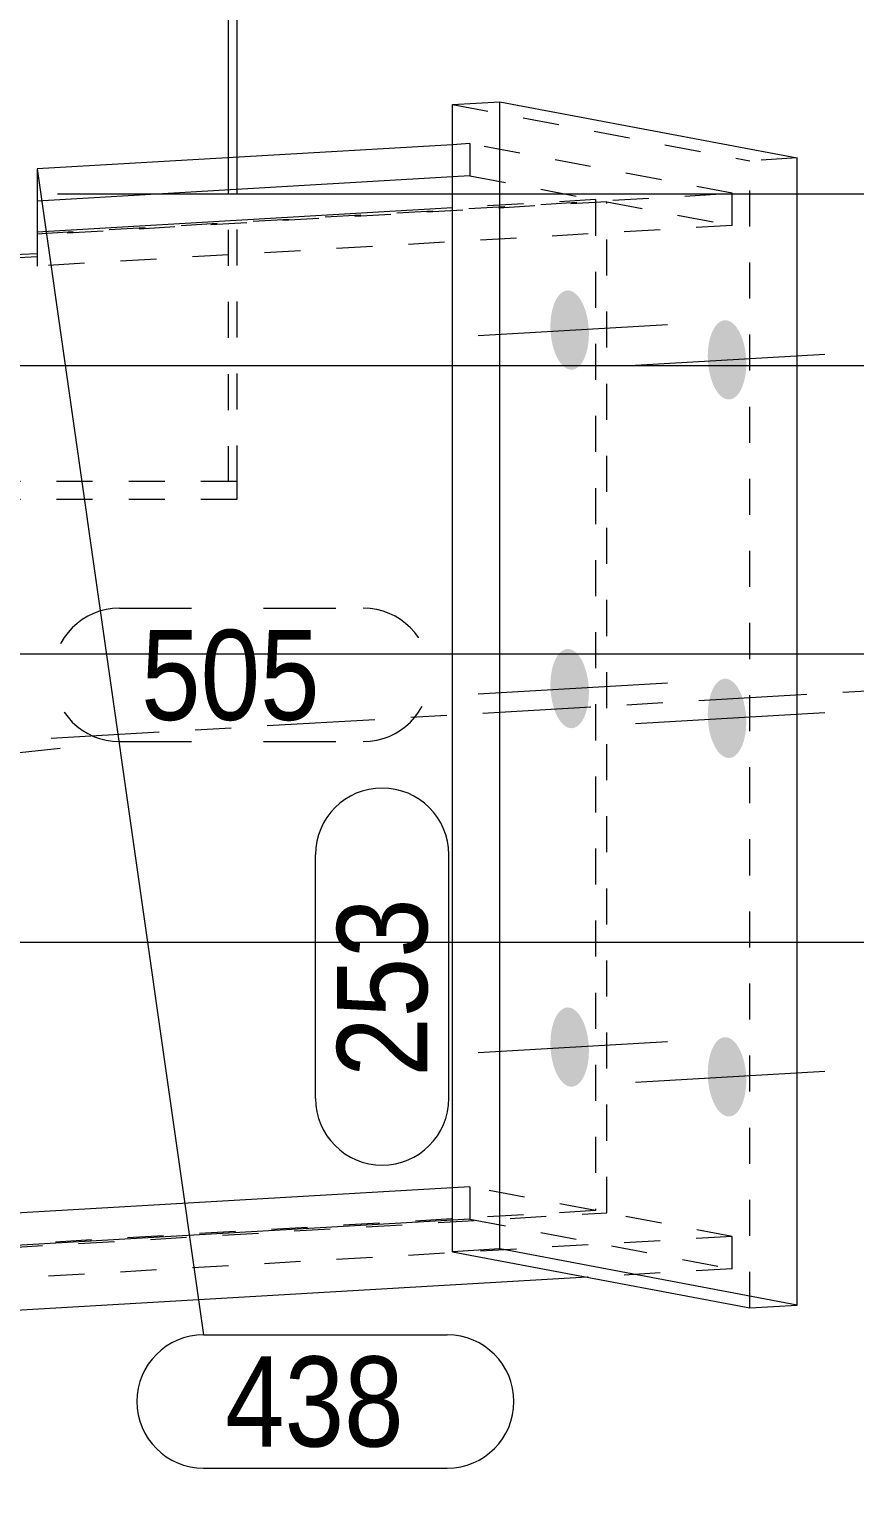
# Model space of a CAD drawing. Header units: millimetres. Extents: x 2 to 825, y 1 to 579.
# Drawn here: x 109.67 to 132.57, y 486.82 to 527.42 of the extents above; entities that cross this region are included whole.
import ezdxf

# ---------------------------------------------------------------- set-up
doc = ezdxf.new("R2010")
doc.units = ezdxf.units.MM
for name, pattern in [('XKITLINE00', [0]), ('XKITLINE01', [4, 1, -1, 1, -1]), ('XKITLINE02', [4, 2, -2]), ('XKITLINE03', [6, 3, -1, 1, -1])]:
    doc.linetypes.add(name, pattern=pattern)
for name, color, linetype, lineweight in [('Bolt', 3, 'Continuous', 0), ('Dimensions', 7, 'Continuous', 0), ('Part', 2, 'Continuous', 0), ('PartMark', 7, 'Continuous', 0)]:
    doc.layers.add(name, color=color, linetype=linetype, lineweight=lineweight)
doc.styles.add('ARIAL', font='ARIAL.TTF')

# ---------------------------------------------------------------- blocks, each defined once
blk = doc.blocks.new('*A43')
at = {"layer": 'Bolt'}
for points in [[(124.126, 519.094), (124.125, 519.147), (124.125, 519.201), (124.126, 519.254), (124.129, 519.307), (124.133, 519.36), (124.138, 519.411), (124.144, 519.462), (124.152, 519.512), (124.161, 519.561), (124.171, 519.609), (124.182, 519.655), (124.195, 519.7), (124.208, 519.743), (124.223, 519.785), (124.238, 519.825), (124.255, 519.863), (124.273, 519.9), (124.291, 519.934), (124.311, 519.966), (124.331, 519.996), (124.352, 520.024), (124.374, 520.05), (124.397, 520.073), (124.42, 520.094), (124.443, 520.112), (124.468, 520.128), (124.492, 520.141), (124.517, 520.152), (124.543, 520.16), (124.568, 520.166), (124.594, 520.169), (124.62, 520.169), (124.647, 520.166), (124.673, 520.161), (124.699, 520.153), (124.725, 520.143), (124.751, 520.13), (124.777, 520.115), (124.802, 520.097), (124.827, 520.076), (124.852, 520.053), (124.876, 520.028), (124.9, 520.001), (124.923, 519.971), (124.945, 519.939), (124.967, 519.905), (124.988, 519.869), (125.008, 519.831), (125.027, 519.791), (125.046, 519.749), (125.063, 519.706), (125.08, 519.661), (125.095, 519.615), (125.11, 519.568), (125.123, 519.519), (125.136, 519.469), (125.147, 519.419), (125.157, 519.367), (125.166, 519.315), (125.173, 519.262), (125.179, 519.209), (125.184, 519.155), (125.188, 519.101), (125.191, 519.047), (125.192, 518.993), (125.192, 518.94), (125.19, 518.886), (125.188, 518.834), (125.184, 518.781), (125.179, 518.73), (125.172, 518.679), (125.165, 518.629), (125.156, 518.58), (125.146, 518.532), (125.134, 518.486), (125.122, 518.441), (125.108, 518.398), (125.094, 518.356), (125.078, 518.316), (125.062, 518.277), (125.044, 518.241), (125.025, 518.207), (125.006, 518.175), (124.986, 518.144), (124.964, 518.117), (124.943, 518.091), (124.92, 518.068), (124.897, 518.047), (124.873, 518.029), (124.849, 518.013), (124.824, 517.999), (124.799, 517.989), (124.774, 517.981), (124.748, 517.975), (124.722, 517.972), (124.696, 517.972), (124.67, 517.975), (124.644, 517.98), (124.618, 517.987), (124.592, 517.998), (124.566, 518.011), (124.54, 518.026), (124.515, 518.044), (124.49, 518.065), (124.465, 518.087), (124.441, 518.113), (124.417, 518.14), (124.394, 518.17), (124.372, 518.202), (124.35, 518.236), (124.329, 518.272), (124.309, 518.31), (124.289, 518.35), (124.271, 518.392), (124.253, 518.435), (124.237, 518.479), (124.221, 518.526), (124.207, 518.573), (124.193, 518.622), (124.181, 518.671), (124.17, 518.722), (124.16, 518.774), (124.151, 518.826), (124.144, 518.879), (124.137, 518.932), (124.132, 518.986), (124.128, 519.04)], [(128.493, 518.268), (128.491, 518.322), (128.491, 518.376), (128.493, 518.429), (128.495, 518.482), (128.499, 518.534), (128.504, 518.586), (128.511, 518.637), (128.519, 518.687), (128.527, 518.735), (128.538, 518.783), (128.549, 518.829), (128.561, 518.874), (128.575, 518.918), (128.589, 518.96), (128.605, 519), (128.622, 519.038), (128.639, 519.074), (128.658, 519.109), (128.677, 519.141), (128.698, 519.171), (128.719, 519.199), (128.741, 519.224), (128.763, 519.248), (128.786, 519.269), (128.81, 519.287), (128.834, 519.303), (128.859, 519.316), (128.884, 519.327), (128.909, 519.335), (128.935, 519.34), (128.961, 519.343), (128.987, 519.343), (129.013, 519.341), (129.039, 519.336), (129.066, 519.328), (129.092, 519.318), (129.118, 519.305), (129.143, 519.289), (129.169, 519.271), (129.194, 519.251), (129.218, 519.228), (129.242, 519.203), (129.266, 519.175), (129.289, 519.145), (129.312, 519.113), (129.333, 519.079), (129.354, 519.043), (129.375, 519.005), (129.394, 518.965), (129.412, 518.924), (129.43, 518.881), (129.446, 518.836), (129.462, 518.79), (129.477, 518.742), (129.49, 518.694), (129.502, 518.644), (129.513, 518.593), (129.523, 518.542), (129.532, 518.489), (129.54, 518.437), (129.546, 518.383), (129.551, 518.33), (129.555, 518.276), (129.557, 518.222), (129.558, 518.168), (129.558, 518.114), (129.557, 518.061), (129.554, 518.008), (129.55, 517.956), (129.545, 517.904), (129.539, 517.853), (129.531, 517.803), (129.522, 517.754), (129.512, 517.707), (129.501, 517.66), (129.489, 517.616), (129.475, 517.572), (129.46, 517.53), (129.445, 517.49), (129.428, 517.452), (129.41, 517.416), (129.392, 517.381), (129.372, 517.349), (129.352, 517.319), (129.331, 517.291), (129.309, 517.265), (129.287, 517.242), (129.264, 517.221), (129.24, 517.203), (129.216, 517.187), (129.191, 517.174), (129.166, 517.163), (129.14, 517.155), (129.115, 517.15), (129.089, 517.147), (129.063, 517.147), (129.037, 517.149), (129.01, 517.154), (128.984, 517.162), (128.958, 517.172), (128.932, 517.185), (128.907, 517.201), (128.881, 517.219), (128.856, 517.239), (128.831, 517.262), (128.807, 517.287), (128.784, 517.315), (128.761, 517.345), (128.738, 517.377), (128.716, 517.411), (128.695, 517.447), (128.675, 517.485), (128.656, 517.524), (128.637, 517.566), (128.62, 517.609), (128.603, 517.654), (128.588, 517.7), (128.573, 517.748), (128.56, 517.796), (128.548, 517.846), (128.536, 517.897), (128.526, 517.948), (128.518, 518), (128.51, 518.053), (128.504, 518.107), (128.499, 518.16), (128.495, 518.214)], [(124.126, 509.149), (124.125, 509.203), (124.125, 509.256), (124.126, 509.31), (124.129, 509.363), (124.133, 509.415), (124.138, 509.467), (124.144, 509.517), (124.152, 509.567), (124.161, 509.616), (124.171, 509.664), (124.182, 509.71), (124.195, 509.755), (124.208, 509.798), (124.223, 509.84), (124.238, 509.88), (124.255, 509.919), (124.273, 509.955), (124.291, 509.989), (124.311, 510.022), (124.331, 510.052), (124.352, 510.08), (124.374, 510.105), (124.397, 510.128), (124.42, 510.149), (124.443, 510.168), (124.468, 510.183), (124.492, 510.197), (124.517, 510.207), (124.543, 510.215), (124.568, 510.221), (124.594, 510.224), (124.62, 510.224), (124.647, 510.221), (124.673, 510.216), (124.699, 510.209), (124.725, 510.198), (124.751, 510.185), (124.777, 510.17), (124.802, 510.152), (124.827, 510.132), (124.852, 510.109), (124.876, 510.083), (124.9, 510.056), (124.923, 510.026), (124.945, 509.994), (124.967, 509.96), (124.988, 509.924), (125.008, 509.886), (125.027, 509.846), (125.046, 509.805), (125.063, 509.761), (125.08, 509.717), (125.095, 509.67), (125.11, 509.623), (125.123, 509.574), (125.136, 509.525), (125.147, 509.474), (125.157, 509.422), (125.166, 509.37), (125.173, 509.317), (125.179, 509.264), (125.184, 509.21), (125.188, 509.156), (125.191, 509.103), (125.192, 509.049), (125.192, 508.995), (125.19, 508.942), (125.188, 508.889), (125.184, 508.836), (125.179, 508.785), (125.172, 508.734), (125.165, 508.684), (125.156, 508.635), (125.146, 508.587), (125.134, 508.541), (125.122, 508.496), (125.108, 508.453), (125.094, 508.411), (125.078, 508.371), (125.062, 508.333), (125.044, 508.296), (125.025, 508.262), (125.006, 508.23), (124.986, 508.2), (124.964, 508.172), (124.943, 508.146), (124.92, 508.123), (124.897, 508.102), (124.873, 508.084), (124.849, 508.068), (124.824, 508.055), (124.799, 508.044), (124.774, 508.036), (124.748, 508.03), (124.722, 508.027), (124.696, 508.027), (124.67, 508.03), (124.644, 508.035), (124.618, 508.043), (124.592, 508.053), (124.566, 508.066), (124.54, 508.081), (124.515, 508.099), (124.49, 508.12), (124.465, 508.143), (124.441, 508.168), (124.417, 508.195), (124.394, 508.225), (124.372, 508.257), (124.35, 508.291), (124.329, 508.327), (124.309, 508.365), (124.289, 508.405), (124.271, 508.447), (124.253, 508.49), (124.237, 508.535), (124.221, 508.581), (124.207, 508.628), (124.193, 508.677), (124.181, 508.727), (124.17, 508.777), (124.16, 508.829), (124.151, 508.881), (124.144, 508.934), (124.137, 508.987), (124.132, 509.041), (124.128, 509.095)], [(128.493, 508.323), (128.491, 508.377), (128.491, 508.431), (128.493, 508.484), (128.495, 508.537), (128.499, 508.589), (128.504, 508.641), (128.511, 508.692), (128.519, 508.742), (128.527, 508.791), (128.538, 508.838), (128.549, 508.885), (128.561, 508.93), (128.575, 508.973), (128.589, 509.015), (128.605, 509.055), (128.622, 509.093), (128.639, 509.129), (128.658, 509.164), (128.677, 509.196), (128.698, 509.226), (128.719, 509.254), (128.741, 509.28), (128.763, 509.303), (128.786, 509.324), (128.81, 509.342), (128.834, 509.358), (128.859, 509.371), (128.884, 509.382), (128.909, 509.39), (128.935, 509.395), (128.961, 509.398), (128.987, 509.398), (129.013, 509.396), (129.039, 509.391), (129.066, 509.383), (129.092, 509.373), (129.118, 509.36), (129.143, 509.344), (129.169, 509.326), (129.194, 509.306), (129.218, 509.283), (129.242, 509.258), (129.266, 509.23), (129.289, 509.201), (129.312, 509.169), (129.333, 509.134), (129.354, 509.098), (129.375, 509.06), (129.394, 509.021), (129.412, 508.979), (129.43, 508.936), (129.446, 508.891), (129.462, 508.845), (129.477, 508.798), (129.49, 508.749), (129.502, 508.699), (129.513, 508.648), (129.523, 508.597), (129.532, 508.545), (129.54, 508.492), (129.546, 508.438), (129.551, 508.385), (129.555, 508.331), (129.557, 508.277), (129.558, 508.223), (129.558, 508.169), (129.557, 508.116), (129.554, 508.063), (129.55, 508.011), (129.545, 507.959), (129.539, 507.908), (129.531, 507.858), (129.522, 507.81), (129.512, 507.762), (129.501, 507.716), (129.489, 507.671), (129.475, 507.627), (129.46, 507.585), (129.445, 507.545), (129.428, 507.507), (129.41, 507.471), (129.392, 507.436), (129.372, 507.404), (129.352, 507.374), (129.331, 507.346), (129.309, 507.321), (129.287, 507.297), (129.264, 507.277), (129.24, 507.258), (129.216, 507.242), (129.191, 507.229), (129.166, 507.218), (129.14, 507.21), (129.115, 507.205), (129.089, 507.202), (129.063, 507.202), (129.037, 507.204), (129.01, 507.209), (128.984, 507.217), (128.958, 507.227), (128.932, 507.24), (128.907, 507.256), (128.881, 507.274), (128.856, 507.294), (128.831, 507.317), (128.807, 507.342), (128.784, 507.37), (128.761, 507.4), (128.738, 507.432), (128.716, 507.466), (128.695, 507.502), (128.675, 507.54), (128.656, 507.58), (128.637, 507.621), (128.62, 507.664), (128.603, 507.709), (128.588, 507.755), (128.573, 507.803), (128.56, 507.851), (128.548, 507.901), (128.536, 507.952), (128.526, 508.003), (128.518, 508.056), (128.51, 508.108), (128.504, 508.162), (128.499, 508.215), (128.495, 508.269)], [(124.126, 499.204), (124.125, 499.258), (124.125, 499.311), (124.126, 499.365), (124.129, 499.418), (124.133, 499.47), (124.138, 499.522), (124.144, 499.573), (124.152, 499.622), (124.161, 499.671), (124.171, 499.719), (124.182, 499.765), (124.195, 499.81), (124.208, 499.854), (124.223, 499.895), (124.238, 499.935), (124.255, 499.974), (124.273, 500.01), (124.291, 500.044), (124.311, 500.077), (124.331, 500.107), (124.352, 500.135), (124.374, 500.16), (124.397, 500.184), (124.42, 500.204), (124.443, 500.223), (124.468, 500.239), (124.492, 500.252), (124.517, 500.263), (124.543, 500.271), (124.568, 500.276), (124.594, 500.279), (124.62, 500.279), (124.647, 500.277), (124.673, 500.272), (124.699, 500.264), (124.725, 500.253), (124.751, 500.241), (124.777, 500.225), (124.802, 500.207), (124.827, 500.187), (124.852, 500.164), (124.876, 500.139), (124.9, 500.111), (124.923, 500.081), (124.945, 500.049), (124.967, 500.015), (124.988, 499.979), (125.008, 499.941), (125.027, 499.901), (125.046, 499.86), (125.063, 499.817), (125.08, 499.772), (125.095, 499.726), (125.11, 499.678), (125.123, 499.63), (125.136, 499.58), (125.147, 499.529), (125.157, 499.478), (125.166, 499.425), (125.173, 499.372), (125.179, 499.319), (125.184, 499.265), (125.188, 499.212), (125.191, 499.158), (125.192, 499.104), (125.192, 499.05), (125.19, 498.997), (125.188, 498.944), (125.184, 498.892), (125.179, 498.84), (125.172, 498.789), (125.165, 498.739), (125.156, 498.69), (125.146, 498.643), (125.134, 498.596), (125.122, 498.551), (125.108, 498.508), (125.094, 498.466), (125.078, 498.426), (125.062, 498.388), (125.044, 498.351), (125.025, 498.317), (125.006, 498.285), (124.986, 498.255), (124.964, 498.227), (124.943, 498.201), (124.92, 498.178), (124.897, 498.157), (124.873, 498.139), (124.849, 498.123), (124.824, 498.11), (124.799, 498.099), (124.774, 498.091), (124.748, 498.085), (124.722, 498.083), (124.696, 498.082), (124.67, 498.085), (124.644, 498.09), (124.618, 498.098), (124.592, 498.108), (124.566, 498.121), (124.54, 498.136), (124.515, 498.154), (124.49, 498.175), (124.465, 498.198), (124.441, 498.223), (124.417, 498.251), (124.394, 498.28), (124.372, 498.312), (124.35, 498.346), (124.329, 498.382), (124.309, 498.42), (124.289, 498.46), (124.271, 498.502), (124.253, 498.545), (124.237, 498.59), (124.221, 498.636), (124.207, 498.683), (124.193, 498.732), (124.181, 498.782), (124.17, 498.832), (124.16, 498.884), (124.151, 498.936), (124.144, 498.989), (124.137, 499.042), (124.132, 499.096), (124.128, 499.15)], [(128.493, 498.378), (128.491, 498.432), (128.491, 498.486), (128.493, 498.539), (128.495, 498.592), (128.499, 498.645), (128.504, 498.696), (128.511, 498.747), (128.519, 498.797), (128.527, 498.846), (128.538, 498.893), (128.549, 498.94), (128.561, 498.985), (128.575, 499.028), (128.589, 499.07), (128.605, 499.11), (128.622, 499.148), (128.639, 499.185), (128.658, 499.219), (128.677, 499.251), (128.698, 499.281), (128.719, 499.309), (128.741, 499.335), (128.763, 499.358), (128.786, 499.379), (128.81, 499.397), (128.834, 499.413), (128.859, 499.426), (128.884, 499.437), (128.909, 499.445), (128.935, 499.451), (128.961, 499.453), (128.987, 499.454), (129.013, 499.451), (129.039, 499.446), (129.066, 499.438), (129.092, 499.428), (129.118, 499.415), (129.143, 499.4), (129.169, 499.382), (129.194, 499.361), (129.218, 499.338), (129.242, 499.313), (129.266, 499.285), (129.289, 499.256), (129.312, 499.224), (129.333, 499.19), (129.354, 499.154), (129.375, 499.116), (129.394, 499.076), (129.412, 499.034), (129.43, 498.991), (129.446, 498.946), (129.462, 498.9), (129.477, 498.853), (129.49, 498.804), (129.502, 498.754), (129.513, 498.704), (129.523, 498.652), (129.532, 498.6), (129.54, 498.547), (129.546, 498.494), (129.551, 498.44), (129.555, 498.386), (129.557, 498.332), (129.558, 498.278), (129.558, 498.225), (129.557, 498.171), (129.554, 498.118), (129.55, 498.066), (129.545, 498.014), (129.539, 497.964), (129.531, 497.914), (129.522, 497.865), (129.512, 497.817), (129.501, 497.771), (129.489, 497.726), (129.475, 497.682), (129.46, 497.641), (129.445, 497.601), (129.428, 497.562), (129.41, 497.526), (129.392, 497.492), (129.372, 497.459), (129.352, 497.429), (129.331, 497.401), (129.309, 497.376), (129.287, 497.353), (129.264, 497.332), (129.24, 497.313), (129.216, 497.298), (129.191, 497.284), (129.166, 497.274), (129.14, 497.265), (129.115, 497.26), (129.089, 497.257), (129.063, 497.257), (129.037, 497.259), (129.01, 497.264), (128.984, 497.272), (128.958, 497.283), (128.932, 497.295), (128.907, 497.311), (128.881, 497.329), (128.856, 497.349), (128.831, 497.372), (128.807, 497.398), (128.784, 497.425), (128.761, 497.455), (128.738, 497.487), (128.716, 497.521), (128.695, 497.557), (128.675, 497.595), (128.656, 497.635), (128.637, 497.676), (128.62, 497.72), (128.603, 497.764), (128.588, 497.81), (128.573, 497.858), (128.56, 497.907), (128.548, 497.956), (128.536, 498.007), (128.526, 498.059), (128.518, 498.111), (128.51, 498.164), (128.504, 498.217), (128.499, 498.271), (128.495, 498.324)]]:
    blk.add_hatch(color=3, dxfattribs=at).paths.add_polyline_path(points, flags=17)
at = {"layer": 'Bolt', "color": 3, "linetype": 'XKITLINE00', "lineweight": 0}
for p, q in [((122.123, 518.923), (127.369, 519.228)), ((126.489, 518.097), (131.736, 518.403)), ((122.123, 508.978), (127.369, 509.283)), ((126.489, 508.153), (131.736, 508.458)), ((122.123, 499.033), (127.369, 499.339)), ((126.489, 498.208), (131.736, 498.513))]:
    blk.add_line(p, q, dxfattribs=at)
blk = doc.blocks.new('*A46')
at = {"layer": 'Part', "color": 2, "linetype": 'XKITLINE00', "lineweight": 0}
for p, q in [((115.424, 534.82), (103.801, 534.82)), ((103.801, 534.82), (103.801, 523.846)), ((115.182, 534.82), (115.182, 523.851)), ((115.424, 534.82), (115.424, 523.865))]:
    blk.add_line(p, q, dxfattribs=at)
at = {"layer": 'Part', "color": 7, "linetype": 'XKITLINE01', "lineweight": 0}
for p, q in [((104.043, 514.87), (104.043, 534.82)), ((103.801, 523.846), (103.801, 514.87)), ((115.182, 523.851), (115.182, 514.87)), ((115.424, 523.865), (115.424, 514.87)), ((115.424, 514.87), (103.801, 514.87))]:
    blk.add_line(p, q, dxfattribs=at)
blk = doc.blocks.new('*A48')
at = {"layer": 'Part', "color": 7, "linetype": 'XKITLINE01', "lineweight": 0}
for p, q in [((115.424, 514.87), (94.196, 514.87)), ((94.196, 514.87), (94.196, 514.37)), ((94.196, 514.37), (94.196, 514.87)), ((104.043, 514.37), (104.043, 514.87)), ((107.196, 514.87), (107.196, 514.37)), ((107.196, 514.37), (107.196, 514.87)), ((115.424, 514.87), (115.424, 514.37)), ((115.424, 514.37), (94.196, 514.37))]:
    blk.add_line(p, q, dxfattribs=at)
blk = doc.blocks.new('*A57')
at = {"layer": 'Part', "color": 2, "linetype": 'XKITLINE00', "lineweight": 0}
for p, q in [((121.406, 524.213), (109.884, 523.543)), ((109.884, 523.543), (109.884, 521.19)), ((121.406, 523.318), (109.884, 522.648)), ((121.406, 522.458), (109.884, 521.787)), ((109.884, 521.19), (109.446, 521.165)), ((121.406, 495.274), (109.446, 494.578)), ((121.406, 494.379), (109.446, 493.683)), ((125.147, 492.797), (109.446, 491.884))]:
    blk.add_line(p, q, dxfattribs=at)
at = {"layer": 'Part', "color": 7, "linetype": 'XKITLINE01', "lineweight": 0}
for p, q in [((121.891, 524.242), (121.406, 524.213)), ((129.169, 522.866), (121.891, 524.242)), ((121.891, 524.242), (121.891, 523.347)), ((121.891, 523.347), (121.406, 523.318)), ((121.891, 523.347), (125.372, 522.689)), ((109.884, 521.743), (129.169, 522.866)), ((125.688, 522.629), (109.884, 521.709)), ((125.372, 522.689), (121.406, 522.458)), ((125.372, 522.689), (125.372, 494.644)), ((125.688, 494.584), (125.688, 522.629)), ((125.688, 522.629), (129.169, 521.971)), ((129.169, 521.971), (129.169, 522.866)), ((129.169, 521.971), (109.884, 520.848)), ((109.446, 521.165), (101.046, 520.676)), ((101.046, 520.598), (109.884, 521.112)), ((109.884, 521.19), (109.884, 520.848)), ((101.046, 520.676), (101.046, 491.395)), ((121.891, 495.302), (121.406, 495.274)), ((125.372, 494.644), (121.891, 495.302)), ((121.891, 495.302), (121.891, 494.407)), ((125.372, 494.644), (101.046, 493.228)), ((101.046, 493.15), (125.688, 494.584)), ((109.446, 494.578), (101.046, 494.089)), ((129.169, 493.926), (125.688, 494.584)), ((121.891, 494.407), (121.406, 494.379)), ((121.891, 494.407), (129.169, 493.031)), ((129.169, 493.926), (101.046, 492.29)), ((109.446, 493.683), (101.046, 493.194)), ((129.169, 493.031), (129.169, 493.926)), ((129.169, 493.031), (125.147, 492.797)), ((109.446, 491.884), (101.046, 491.395))]:
    blk.add_line(p, q, dxfattribs=at)
at = {"layer": 'Part', "color": 7, "linetype": 'XKITLINE03', "lineweight": 0}
blk.add_line((92.302, 506.703), (134.274, 509.145), dxfattribs=at)
blk = doc.blocks.new('*A59')
at = {"layer": 'Part', "color": 2, "linetype": 'XKITLINE00', "lineweight": 0}
for p, q in [((121.406, 525.328), (122.718, 525.404)), ((122.718, 493.581), (122.718, 525.404)), ((122.718, 525.404), (130.966, 523.845)), ((121.406, 493.504), (121.406, 525.328)), ((130.966, 492.021), (130.966, 523.845)), ((122.718, 493.581), (121.406, 493.504)), ((121.406, 493.504), (129.654, 491.945)), ((130.966, 492.021), (122.718, 493.581)), ((129.654, 491.945), (130.966, 492.021))]:
    blk.add_line(p, q, dxfattribs=at)
at = {"layer": 'Part', "color": 7, "linetype": 'XKITLINE01', "lineweight": 0}
for p in [(121.406, 525.328), (130.966, 523.845), (129.654, 491.945)]:
    blk.add_line(p, (129.654, 523.769), dxfattribs=at)
blk = doc.blocks.new('*A170')
at = {"layer": 'Dimensions', "color": 7, "linetype": 'XKITLINE00', "lineweight": 0}
for p, q in [((147.848, 510.937), (149.545, 509.24)), ((106.696, 510.089), (151.096, 510.089)), ((148.696, 502.089), (148.696, 510.089)), ((147.848, 502.937), (149.545, 501.24)), ((106.696, 502.089), (151.096, 502.089))]:
    blk.add_line(p, q, dxfattribs=at)
at = {"layer": 'Dimensions', "color": 3}
for p in [(148.696, 510.089), (148.696, 502.089)]:
    blk.add_point(p, dxfattribs=at)
at = {"layer": 'Dimensions', "color": 3, "style": 'ARIAL', "width": 0.85}
blk.add_text('4700', height=3, dxfattribs=at).set_placement((133.996, 511.289))
blk.add_text('80', height=3, rotation=90.0002, dxfattribs=at).set_placement((147.346, 503.864))
blk = doc.blocks.new('*A171')
at = {"layer": 'Dimensions', "color": 7, "linetype": 'XKITLINE00', "lineweight": 0}
for p, q in [((147.848, 518.937), (149.545, 517.24)), ((106.696, 518.089), (151.096, 518.089)), ((148.696, 510.089), (148.696, 518.089)), ((147.848, 510.937), (149.545, 509.24)), ((106.696, 510.089), (151.096, 510.089))]:
    blk.add_line(p, q, dxfattribs=at)
at = {"layer": 'Dimensions', "color": 3}
for p in [(148.696, 518.089), (148.696, 510.089)]:
    blk.add_point(p, dxfattribs=at)
at = {"layer": 'Dimensions', "color": 3, "style": 'ARIAL', "width": 0.85}
blk.add_text('4780', height=3, dxfattribs=at).set_placement((133.996, 519.289))
blk.add_text('80', height=3, rotation=90.0002, dxfattribs=at).set_placement((147.346, 511.864))
blk = doc.blocks.new('*A172')
at = {"layer": 'Dimensions', "color": 7, "linetype": 'XKITLINE00', "lineweight": 0}
for p, q in [((147.848, 523.7), (149.545, 522.003)), ((110.446, 522.851), (151.096, 522.851)), ((148.696, 518.089), (148.696, 522.851)), ((147.848, 518.937), (149.545, 517.24)), ((106.696, 518.089), (151.096, 518.089))]:
    blk.add_line(p, q, dxfattribs=at)
at = {"layer": 'Dimensions', "color": 3}
for p in [(148.696, 522.851), (148.696, 518.089)]:
    blk.add_point(p, dxfattribs=at)
at = {"layer": 'Dimensions', "color": 3, "style": 'ARIAL', "width": 0.85}
blk.add_text('4828', height=3, dxfattribs=at).set_placement((138.496, 524.051))
blk.add_text('48', height=3, rotation=90.0002, dxfattribs=at).set_placement((147.346, 518.245))
blk = doc.blocks.new('*A176')
at = {"layer": 'PartMark', "color": 7, "linetype": 'XKITLINE00', "lineweight": 0}
for p, q in [((117.606, 497.754), (117.606, 504.517)), ((121.306, 497.754), (121.306, 504.517))]:
    blk.add_line(p, q, dxfattribs=at)
for centre, start, end in [((119.456, 504.517), 0, 180), ((119.456, 497.754), 180, 0)]:
    blk.add_arc(centre, 1.85, start, end, dxfattribs=at)
at = {"layer": 'PartMark', "color": 3, "style": 'ARIAL', "width": 0.85}
blk.add_text('253', height=2.5, rotation=90.0002, dxfattribs=at).set_placement((120.706, 498.354))
blk = doc.blocks.new('*A178')
at = {"layer": 'PartMark', "color": 7, "linetype": 'XKITLINE00', "lineweight": 0}
for p, q in [((109.884, 523.543), (114.499, 491.199)), ((114.499, 491.199), (121.262, 491.199)), ((114.499, 487.499), (121.262, 487.499))]:
    blk.add_line(p, q, dxfattribs=at)
for centre, start, end in [((114.499, 489.349), 90, 270), ((121.262, 489.349), 270, 90)]:
    blk.add_arc(centre, 1.85, start, end, dxfattribs=at)
at = {"layer": 'PartMark', "color": 3, "style": 'ARIAL', "width": 0.85}
blk.add_text('438', height=2.5, dxfattribs=at).set_placement((115.099, 488.099))
blk = doc.blocks.new('*A188')
at = {"layer": 'PartMark', "color": 7, "linetype": 'XKITLINE02', "lineweight": 0}
for p, q in [((112.168, 511.355), (118.931, 511.355)), ((100.576, 506.399), (112.168, 507.655)), ((112.168, 507.655), (118.931, 507.655))]:
    blk.add_line(p, q, dxfattribs=at)
for centre, start, end in [((112.168, 509.505), 90, 270), ((118.931, 509.505), 270, 90)]:
    blk.add_arc(centre, 1.85, start, end, dxfattribs=at)
at = {"layer": 'PartMark', "color": 3, "style": 'ARIAL', "width": 0.85}
blk.add_text('505', height=2.5, dxfattribs=at).set_placement((112.768, 508.255))
blk = doc.blocks.new('*A201')
at = {"layer": 'Dimensions', "color": 7, "linetype": 'XKITLINE00', "lineweight": 0}
blk.add_line((110.446, 522.851), (163.096, 522.851), dxfattribs=at)
blk = doc.blocks.new('*A205')
at = {"layer": 'Dimensions', "color": 7, "linetype": 'XKITLINE00', "lineweight": 0}
for p, q in [((147.848, 502.937), (149.545, 501.24)), ((106.696, 502.089), (151.096, 502.089)), ((148.696, 478.089), (148.696, 502.089)), ((147.848, 478.937), (149.545, 477.24)), ((106.696, 478.089), (151.096, 478.089))]:
    blk.add_line(p, q, dxfattribs=at)
at = {"layer": 'Dimensions', "color": 3}
for p in [(148.696, 502.089), (148.696, 478.089)]:
    blk.add_point(p, dxfattribs=at)
at = {"layer": 'Dimensions', "color": 3, "style": 'ARIAL', "width": 0.85}
blk.add_text('4620', height=3, dxfattribs=at).set_placement((133.996, 503.289))
blk.add_text('240', height=3, rotation=90.0002, dxfattribs=at).set_placement((147.346, 486.751))

msp = doc.modelspace()

# ---------------------------------------------------------------- block references
at = {"lineweight": 0}
for name in ['*A46', '*A201', '*A172', '*A59', '*A57', '*A178', '*A171', '*A43', '*A48', '*A170', '*A188', '*A205', '*A176']:
    msp.add_blockref(name, (0, 0), dxfattribs=at)

doc.saveas('drawing.dxf')
